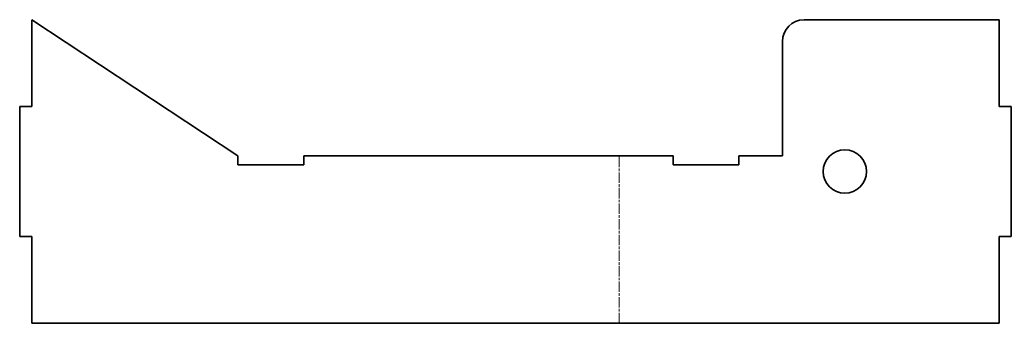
# Model space of a CAD drawing. Header units: millimetres. Extents: x 0 to 229, y 0 to 70.
import ezdxf

# ---------------------------------------------------------------- set-up
doc = ezdxf.new("R2010")
doc.units = ezdxf.units.MM
doc.linetypes.add('Chain', pattern=[13.68, 9.12, -1.14, 2.28, -1.14])
doc.layers.add('SIMUMAK Bend Centerline (ISO)', color=7, linetype='Chain', lineweight=9)
doc.layers.add('SIMUMAK Visible (ISO)', color=7, linetype='Continuous', lineweight=35)

# ---------------------------------------------------------------- blocks, each defined once
blk = doc.blocks.new('FM-AUT-V004-RIGI-02_Sheet_3_VIEW10')
at = {"layer": 'SIMUMAK Bend Centerline (ISO)', "ltscale": 0.263158}
blk.add_line((23.93, -35), (23.93, 3.6), dxfattribs=at)
at = {"layer": 'SIMUMAK Visible (ISO)'}
for p, q in [((-111.58, 15), (-111.58, 35)), ((-64.06, 3.6), (-111.58, 35)), ((66.58, 35), (111.58, 35)), ((111.58, 15), (111.58, 35)), ((61.58, 30), (61.58, 3.6)), ((-114.38, -15), (-114.38, 15)), ((-114.38, 15), (-111.58, 15)), ((111.58, 15), (114.38, 15)), ((114.38, 15), (114.38, -15)), ((-64.06, 3.6), (-64.06, 3.6)), ((-64.06, 1.5), (-64.06, 3.6)), ((36.35, 3.6), (-48.86, 3.6)), ((-48.86, 3.6), (-48.86, 1.5)), ((36.35, 1.5), (36.35, 3.6)), ((51.55, 3.6), (51.55, 1.5)), ((61.58, 3.6), (51.55, 3.6)), ((-48.86, 1.5), (-64.06, 1.5)), ((51.55, 1.5), (36.35, 1.5)), ((-111.58, -15), (-114.38, -15)), ((-111.58, -35), (-111.58, -15)), ((114.38, -15), (111.58, -15)), ((111.58, -35), (111.58, -15)), ((-111.58, -35), (111.58, -35))]:
    blk.add_line(p, q, dxfattribs=at)
blk.add_circle((75.99, 0), 5, dxfattribs=at)
at = {"layer": 'SIMUMAK Visible (ISO)', "extrusion": (0, 0, -1)}
blk.add_arc((-66.58, 30), 5, 0, 90, dxfattribs=at)

msp = doc.modelspace()

# ---------------------------------------------------------------- block references
msp.add_blockref('FM-AUT-V004-RIGI-02_Sheet_3_VIEW10', (114.38, 35))

doc.saveas('drawing.dxf')
